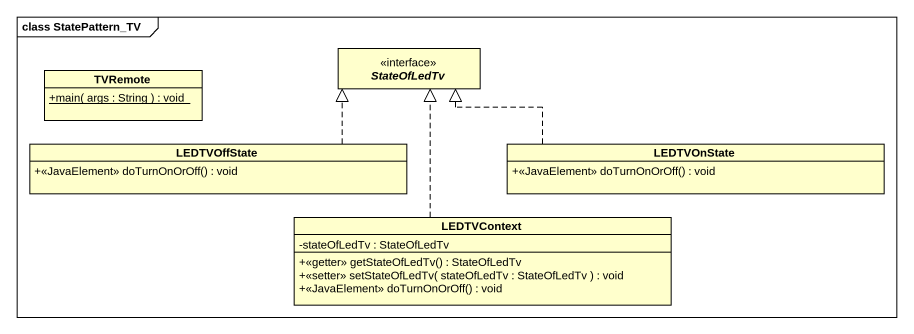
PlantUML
@startuml
mainframe class StatePattern_TV
hide circle
hide empty members
skinparam classAttributeIconSize 0
interface StateOfLedTv
class TVRemote {
  {static} +main( args : String ) : void
}
class LEDTVOffState {
  +<<JavaElement>> doTurnOnOrOff() : void
}
class LEDTVOnState {
  +<<JavaElement>> doTurnOnOrOff() : void
}
class LEDTVContext {
  -stateOfLedTv : StateOfLedTv
  +<<getter>> getStateOfLedTv() : StateOfLedTv
  +<<setter>> setStateOfLedTv( stateOfLedTv : StateOfLedTv ) : void
  +<<JavaElement>> doTurnOnOrOff() : void
}
LEDTVOffState .right.|> StateOfLedTv
LEDTVOnState .left.|> StateOfLedTv
LEDTVContext .up.|> StateOfLedTv
@enduml
